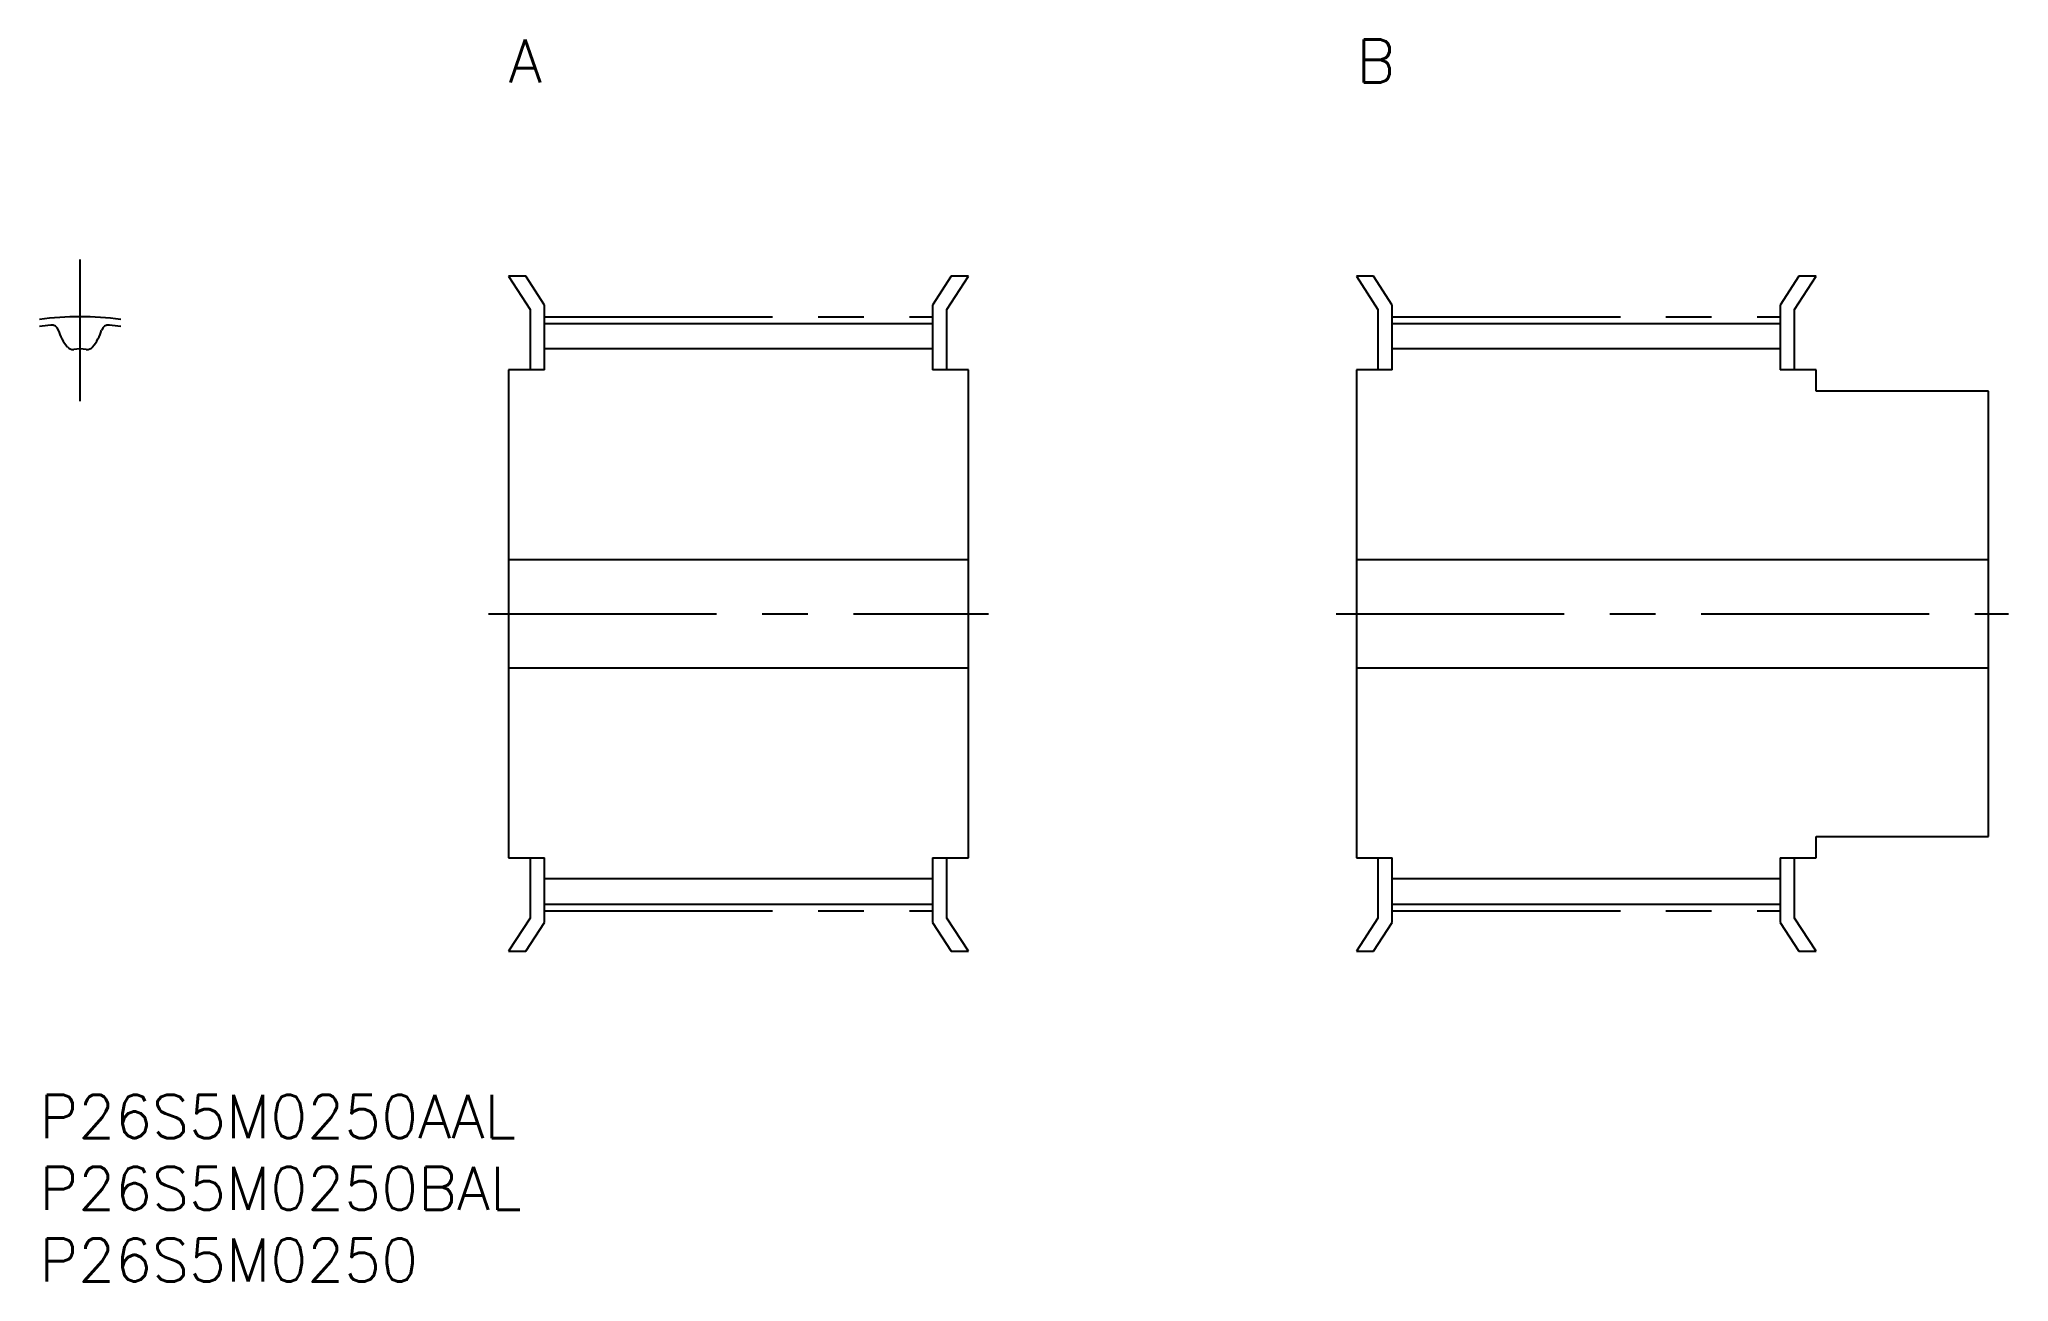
# Model space of a CAD drawing. Extents: x 0 to 137, y -13 to 74.
import ezdxf

# ---------------------------------------------------------------- set-up
doc = ezdxf.new("R2010")
doc.units = 0
doc.header["$LTSCALE"] = 0.5
doc.linetypes.add('CENTER', pattern=[50.8, 31.75, -6.35, 6.35, -6.35])
for name, color, linetype in [('MSM_CENTER', 1, 'CENTER'), ('MSM_CONTINUOUS', 7, 'CONTINUOUS'), ('MSM_PART_NUMBER', 7, 'CONTINUOUS')]:
    doc.layers.add(name, color=color, linetype=linetype)
doc.styles.get("Standard").update_dxf_attribs({"font": 'txt.shx', "height": 1, "bigfont": 'bigfont.shx'})

# ---------------------------------------------------------------- blocks, each defined once
blk = doc.blocks.new('*U36')
at = {"layer": 'MSM_PART_NUMBER'}
blk.add_text('A', height=3, dxfattribs=at).set_placement((32.66, 70.5))
blk = doc.blocks.new('*U37')
at = {"layer": 'MSM_PART_NUMBER'}
blk.add_text('B', height=3, dxfattribs=at).set_placement((91.66, 70.5))
blk = doc.blocks.new('*U38')
at = {"layer": 'MSM_PART_NUMBER'}
blk.add_text('P26S5M0250', height=3, dxfattribs=at).set_placement((0, -13))
blk = doc.blocks.new('*U39')
at = {"layer": 'MSM_PART_NUMBER'}
blk.add_text('P26S5M0250BAL', height=3, dxfattribs=at).set_placement((0, -8))
blk = doc.blocks.new('*U40')
at = {"layer": 'MSM_PART_NUMBER'}
blk.add_text('P26S5M0250AAL', height=3, dxfattribs=at).set_placement((0, -3))

msp = doc.modelspace()

# ---------------------------------------------------------------- linework, layer by layer
at = {"layer": 'MSM_CENTER'}
for p, q in [((2.83, 48.31), (2.83, 58.18)), ((35.16, 54.19), (62.16, 54.19)), ((94.16, 54.19), (121.16, 54.19)), ((31.26, 33.5), (66.06, 33.5)), ((90.26, 33.5), (137.06, 33.5)), ((35.16, 12.81), (62.16, 12.81)), ((94.16, 12.81), (121.16, 12.81))]:
    msp.add_line(p, q, dxfattribs=at)
msp.add_arc((2.83, 33.5), 20.69, 82.142, 97.858, dxfattribs=at)
at = {"layer": 'MSM_CONTINUOUS'}
for p, q in [((33.85, 57), (32.66, 57)), ((32.66, 57), (34.16, 54.7)), ((35.16, 55), (33.85, 57)), ((63.46, 57), (62.16, 55)), ((63.16, 54.7), (64.66, 57)), ((64.66, 57), (63.46, 57)), ((92.85, 57), (91.66, 57)), ((91.66, 57), (93.16, 54.7)), ((94.16, 55), (92.85, 57)), ((122.46, 57), (121.16, 55)), ((122.16, 54.7), (123.66, 57)), ((123.66, 57), (122.46, 57)), ((35.16, 50.5), (35.16, 55)), ((62.16, 55), (62.16, 50.5)), ((94.16, 50.5), (94.16, 55)), ((121.16, 55), (121.16, 50.5)), ((34.16, 54.7), (34.16, 50.5)), ((35.16, 53.71), (62.16, 53.71)), ((63.16, 50.5), (63.16, 54.7)), ((93.16, 54.7), (93.16, 50.5)), ((94.16, 53.71), (121.16, 53.71)), ((122.16, 50.5), (122.16, 54.7)), ((62.16, 51.94), (35.16, 51.94)), ((121.16, 51.94), (94.16, 51.94)), ((32.66, 50.5), (32.66, 16.5)), ((35.16, 50.5), (32.66, 50.5)), ((64.66, 50.5), (62.16, 50.5)), ((64.66, 16.5), (64.66, 50.5)), ((91.66, 50.5), (91.66, 16.5)), ((94.16, 50.5), (91.66, 50.5)), ((123.66, 50.5), (121.16, 50.5)), ((123.66, 49), (123.66, 50.5)), ((135.66, 49), (123.66, 49)), ((135.66, 18), (135.66, 49)), ((64.66, 37.25), (32.66, 37.25)), ((135.66, 37.25), (91.66, 37.25)), ((32.66, 29.75), (64.66, 29.75)), ((91.66, 29.75), (135.66, 29.75)), ((123.66, 16.5), (123.66, 18)), ((123.66, 18), (135.66, 18)), ((32.66, 16.5), (35.16, 16.5)), ((34.16, 16.5), (34.16, 12.3)), ((35.16, 12), (35.16, 16.5)), ((62.16, 16.5), (62.16, 12)), ((62.16, 16.5), (64.66, 16.5)), ((63.16, 12.3), (63.16, 16.5)), ((91.66, 16.5), (94.16, 16.5)), ((93.16, 16.5), (93.16, 12.3)), ((94.16, 12), (94.16, 16.5)), ((121.16, 16.5), (121.16, 12)), ((121.16, 16.5), (123.66, 16.5)), ((122.16, 12.3), (122.16, 16.5)), ((35.16, 15.06), (62.16, 15.06)), ((94.16, 15.06), (121.16, 15.06)), ((35.16, 13.29), (62.16, 13.29)), ((94.16, 13.29), (121.16, 13.29)), ((34.16, 12.3), (32.66, 10)), ((33.85, 10), (35.16, 12)), ((62.16, 12), (63.46, 10)), ((64.66, 10), (63.16, 12.3)), ((93.16, 12.3), (91.66, 10)), ((92.85, 10), (94.16, 12)), ((121.16, 12), (122.46, 10)), ((123.66, 10), (122.16, 12.3)), ((32.66, 10), (33.85, 10)), ((63.46, 10), (64.66, 10)), ((91.66, 10), (92.85, 10)), ((122.46, 10), (123.66, 10))]:
    msp.add_line(p, q, dxfattribs=at)
for centre, radius, start, end in [((2.83, 33.5), 20.21, 95.8004, 98.0458), ((0.84, 53.11), 0.5, 16.6386, 95.8004), ((4.82, 53.11), 0.5, 84.1996, 163.3614), ((2.83, 33.5), 20.21, 81.9542, 84.1996), ((4.45, 54.19), 3.27, 196.6386, 219.991), ((2.33, 52.41), 0.5, 219.991, 277.6274), ((3.33, 52.41), 0.5, 262.3726, 320.009), ((1.2, 54.19), 3.27, 320.009, 343.3614), ((2.83, 48.66), 3.28, 82.3726, 97.6274)]:
    msp.add_arc(centre, radius, start, end, dxfattribs=at)

# ---------------------------------------------------------------- block references
for name in ['*U36', '*U37', '*U40', '*U39', '*U38']:
    msp.add_blockref(name, (0, 0), dxfattribs=at)

doc.saveas('drawing.dxf')
